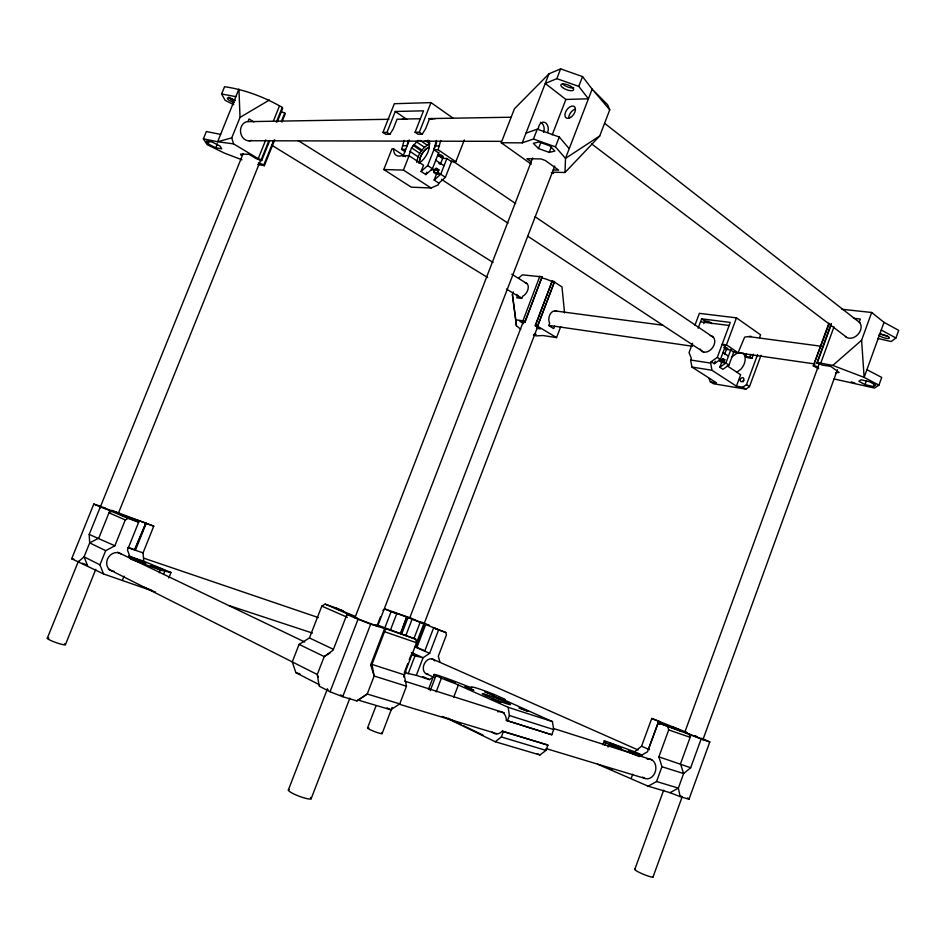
<?xml version="1.0" encoding="UTF-8"?>
<svg xmlns="http://www.w3.org/2000/svg" width="946" height="946" viewBox="0 0 946 946"><rect width="100%" height="100%" fill="white"/><g stroke="black" fill="none" stroke-linecap="round" stroke-linejoin="round"><path stroke-width="1.42" d="M551.305 172.692L553.505 173.485L553.635 172.207L564.999 172.503L565.507 158.36L592.137 89.125L582.547 76.591L560.611 68.869L548.987 73.823L514.447 108.766L501.226 142.763L531.309 164.178M513.394 291.924L512.401 294.49L515.783 319.819L525.136 321.084L525.065 322.113L519.886 321.368L523.623 323.603M525.065 322.113L542.07 276.894L522.393 274.86L518.81 277.84M536.488 328.333L540.367 328.912L535.353 325.897L535.448 324.88L552.369 280.655L554.439 282.074L537.565 326.228L556.544 337.616L560.706 326.701M537.565 326.228L554.533 281.447M416.772 162.44C417.635 154.624 422.708 147.008 430.004 143.827L425.274 140.623M408.483 156.965L411.498 147.777L418.061 140.292M725.156 354.561L724.246 353.839M552.369 280.655L535.353 325.897M405.125 151.727L401.601 149.397L404.167 140.386M408.223 140.398L407.087 145.79L403.043 145.755M438.708 153.004L433.824 149.704L436.461 140.446M433.824 149.704L438.093 149.74L440.741 140.457M753.442 354.194L751.904 358.345L747.624 357.706L745.826 356.5L746.453 353.78M751.904 358.345L750.119 357.127L750.746 354.407M834.112 378.956L874.423 388.061L878.952 385.128L881.719 377.442L866.914 369.661M877.521 338.396L891.215 341.518L895.945 338.006L898.7 330.367L884.025 322.35L871.68 312.476L841.881 309.271M878.952 385.128L864.124 377.383L861.605 340.253L871.68 312.476M884.025 322.35L864.124 377.383L832.776 365.428L817.427 362.531L816.812 363.039L822.653 365.168L830.623 366.327L839.126 372.452L835.555 372.665M865.034 384.62L858.85 381.238L861.037 379.772L869.492 381.699L875.7 385.117L873.43 386.559L865.034 384.62L866.501 380.552M873.43 386.559L874.411 383.84M634.861 869.208L663.678 790.182M684.916 731.956L819.425 363.169M820.572 363.678L833.994 326.855M602.85 744.715L604.317 740.753L605.499 742.705L609.058 744.348L639.2 756.563L647.478 751.81L658.109 722.803L690.982 735.03L680.505 763.8L683.627 773.556L678.341 788.113L680.174 796.627L688.995 799.24L709.796 741.96L701.944 738.412M667.722 726.812L668.716 729.922L658.877 756.835L661.952 766.733L683.627 773.556L690.675 767.738L701.152 738.956L690.982 735.03M653 877.072L682.22 796.674M702.878 739.843L837.411 369.744M649.5 749.575L648.495 749.244L658.723 721.337L651.747 718.44L641.554 746.205L634.565 751.751L604.317 740.753M658.747 724.34L660.024 721.644L659.055 724.293M597.565 764.191L648.187 786.197L656.548 781.526L661.952 766.733M818.728 368.727L813.3 365.936L828.921 323.142M813.3 365.936L829.051 323.946M816.812 363.039L831.203 323.567M817.427 362.531L831.357 324.348M708.992 378.435L710.34 381.794L713.343 383.709L745.826 389.173L749.492 386.595L761.033 355.258M631.218 778.31L632.72 774.23M733.848 351.865L728.952 365.085L722.898 369.307L719.811 367.285L725.878 363.051L730.998 349.24M745.826 389.173L742.835 387.221L736.426 386.157L740.635 374.734L727.202 365.865M604.506 745.389L605.499 742.705M608.065 747.044L609.058 744.348M759.555 337.604L760.572 334.837L736.485 317.856L699.366 313.351L694.943 325.211M742.835 387.221L746.5 384.632L757.58 354.584M736.426 386.157L711.912 370.253L710.683 363.11L711.226 361.656L717.305 357.375L730.277 322.42L701.636 318.849L698.136 328.215M711.226 361.656L714.348 363.702L715.259 361.254M725.57 345.574L720.426 359.445L714.348 363.702M751.041 336.279L744.668 337.107L738.093 352.752L726.469 344.876L736.485 317.856M719.811 367.285L721.621 362.401L719.788 361.195L724.057 361.845L728.952 365.085M719.232 359.74L722.271 360.663L723.016 358.617L724.802 359.811L724.057 361.845M724.683 354.123L726.717 348.636M722.815 362.105L723.56 360.071L724.802 359.811M692.543 343.244L689.043 352.61L691.301 358.262L690.639 360.024L691.916 367.06L716.477 382.811L710.34 381.794M703.789 323.674L704.782 321.001L701.636 318.849M445.921 717.754L495.255 741.747L539.953 754.991L545.972 750.391L547.911 745.176L546.906 744.703L502.361 731.116A11.423 8.147 -74.2 0 1 492.121 732.109M497.679 711.782A11.423 8.147 -74.2 0 1 506.382 720.403L551.79 734.77L553.717 729.579L552.405 721.585L502.421 699.118L504.23 699.602A16.65 0.875 21.2 0 0 503.461 698.562L494.214 694.506A16.65 0.875 21.2 0 0 478.853 688.783A33.382 1.774 21.3 0 0 472.066 687.789L466.863 686.075A34.316 1.892 21.2 0 0 439.393 675.799A17.075 0.934 21.2 0 0 434.592 674.924L442.184 678.483A17.075 0.934 21.2 0 0 454.766 683.426L508.179 707.312L552.405 721.585M495.255 741.747L501.345 736.969L503.367 731.601L502.361 731.116M507.387 720.864L509.397 715.507L508.179 707.312M453.749 697.107L458.443 684.727M424.73 651.155L433.623 627.848L438.613 629.729M407.773 663.56L404.332 672.571L416.323 675.361L423.063 657.707L429.661 653.319L438.589 629.906L433.623 627.848M554.581 326.216L553.682 328.581L548.739 325.59L549.638 323.225A7.757 5.57 -81.3 0 1 550.383 313.8A7.757 5.57 -81.3 0 1 557.17 311.471M428.455 689.445L434.155 674.486M430.205 690.71L435.94 675.657M436.177 691.893L441.404 678.14M400.489 633.276L406.709 617.04L392.022 611.755L396.764 613.623L390.462 630.036M400.868 633.583L406.709 617.04M401.719 633.95L407.963 617.655L407.111 617.3M522.937 320.848L539.906 276.102M367.568 727.923L376.011 705.882M409.831 617.667L523.41 321.356M525.136 321.084L542.07 276.894M405.893 635.405L412.125 619.157L445.803 632.496L446.453 634.849L438.294 656.264L440.02 662.33M564.999 172.503L599.717 135.976L609.744 109.807L607.699 104.84L592.137 89.125L609.744 109.807M413.97 638.526L420.19 622.267M409.251 659.705L410.73 655.85M319.63 684.869L295.885 672.677L292.267 661.904L299.078 644.392L309.448 637.947L321.817 606.114L325.093 604.116L350.647 615.243L346.945 614.427L333.098 650.221L324.23 656.571L317.277 674.522L319.18 686.157L330.048 691.751L342.712 696.705L356.831 700.891L358.238 700.123L390.804 709.784L399.744 703.871L406.484 686.217L404.179 674.794L423.82 623.781M382.101 733.635L392.117 707.419M403.729 677.064L405.834 671.542M424.305 623.26L537.718 326.63M429.661 653.319L414.987 646.887L415.98 647.218L424.801 624.135M415.98 647.218L416.938 647.407L425.735 624.384M408.128 673.848L414.987 655.874L423.063 657.707L411.333 652.492M342.712 696.705L370.678 624.159L385.637 628.865L371.967 664.411L374.143 676.023L367.225 694.033L358.238 700.123M599.717 135.976L565.507 158.36L555.456 146.867L559.263 136.993L537.281 129.164L526 133.15M578.763 86.393L556.827 78.66L545.263 83.461L565.874 99.46L588.424 98.786L578.763 86.393L582.547 76.591M377.856 623.674L380.422 617.017M311.139 798.779L349.878 698.136M377.489 626.453L554.77 165.988M406.484 686.217L374.143 676.023L370.69 664.849L384.49 628.96M384.774 628.049L391.1 611.589L384.88 608.999L382.988 610.359M516.894 294.407A7.757 4.907 -58.6 0 0 517.521 295.66L516.705 297.789L521.849 298.439L522.665 296.299A7.757 4.907 -58.6 0 0 528.14 288.625A7.757 4.907 -58.6 0 0 525.16 282.795M501.226 142.763L522.239 142.846L548.987 73.823M522.239 142.846L533.461 139.027L537.281 129.164M556.827 78.66L560.611 68.869M288.435 789.768L327.269 689.291M354.939 617.726L532.633 158.029M538.51 148.546L533.343 143.343L538.948 141.959L549.815 145.85L554.912 151.076L549.224 152.389L538.51 148.546L540.745 142.763M330.048 691.751L358.049 619.263L346.945 614.427M552.216 134.852L565.874 99.46M549.224 152.389L551.447 146.606M405.55 156.752L393.583 148.865L391.963 148.853L383.792 169.535L411.285 187.166L431.045 187.994L438.152 184.884L438.849 183.122L445.4 177.328L451.869 160.808M437.927 155.286L442.539 158.384L446.784 158.455L451.538 161.66L455.818 161.754L464.332 139.984M438.861 152.318L432.428 168.731L425.854 174.596L421.088 171.474L423.536 165.254L409.086 155.712L401.589 155.652A15.916 8.549 -58.5 0 1 393.583 148.865M421.088 171.474L427.663 165.574L436.65 142.704M425.854 174.596L426.788 172.207M446.725 158.916L440.73 174.23L436.496 174.099L433.717 172.267L434.687 169.795L438.152 170.741L438.92 169.902L436.201 168.092L435.231 170.576L431.743 169.618L430.998 170.469M438.849 183.122L434.167 180.047L436.496 174.099M440.328 164.308L443.012 157.474M433.717 172.267L437.182 173.224L438.152 170.741M437.182 173.224L438.92 169.902M403.031 156.244L409.405 140.103M435.148 118.723L429.59 118.64L425.7 128.55L422.235 134.202L417.978 134.214L415.069 132.239L423.512 110.824L395.262 111.486L386.985 132.393L382.953 132.416L394.328 103.717L430.998 102.606L453.311 118.345M383.792 169.535L403.434 170.079L409.086 155.712M415.069 132.239L419.326 132.215L430.998 102.606M159.366 572.72L160.406 570.107L170.99 572.507L168.814 577.947M163.682 574.104L164.71 571.514M170.99 572.507L143.721 561.191L143.047 552.89L153.76 526.142L146.181 523.41L135.408 550.276L134.639 549.922L145.85 523.103L119.196 514.092L138.66 522.18L127.462 550.064L130.891 559.157L160.406 570.107M65.428 644.687L95.794 569.326M118.427 513.158L260.86 159.649M269.752 140.528L261.664 160.631L261.191 159.744L268.759 140.954M276.327 122.152L282.275 107.395C264.608 97.202 244.967 89.622 224.569 86.725L221.612 93.997L225.113 100.311L233.768 104.687M277.308 121.774L282.712 108.376L282.275 107.395M155.345 591.96L103.54 573.938L99.957 564.833L105.68 550.655L114.88 545.771L125.274 519.933L128.183 518.408L138.66 522.18M274.766 139.819L264.36 165.668L263.887 164.805L273.772 140.268M281.447 121.183L284.746 113.012L280.655 111.533M281.884 122.129L285.172 113.969L284.746 113.012M122.495 580.075L124.068 576.161M134.639 549.922L145.317 524.439M103.54 573.938L71.671 558.755L93.796 504.064L100.844 506.358M78.057 562.03L84.064 556.816L89.681 542.898L89.208 534.431L100.335 506.914L93.796 504.064M47.3 638.219L78.293 561.534M99.874 508.12L243.217 153.429M128.183 518.408L109.878 510.592L98.774 538.132L89.681 542.898L105.68 550.655M261.191 159.744L258.223 158.656L265.791 139.866M273.359 121.088L279.318 106.319M208.108 143.875L206.323 141.037L212.282 142.101L220.016 146.027L221.719 148.841L215.783 147.765L208.108 143.875L209.161 141.285M238.806 89.302L217.639 141.77L203.378 138.826L206.346 131.518L220.631 134.403M215.783 147.765L217.355 143.887M258.223 158.656L233.556 143.875L231.746 137.844L240.024 117.41L238.948 89.302M382.953 132.416L385.85 134.332L389.87 134.32L393.276 128.822L397.072 119.184L406.709 119.314L395.262 111.486M434.167 180.047L440.73 174.23M731.412 357.257L736.437 353.638L739.169 352.834A12.487 9.247 -53.6 0 1 741.806 352.811M832.776 365.428L861.605 340.253M416.323 675.361L429.449 679.618L433.765 676.697M356.831 700.891L367.225 694.033L399.744 703.871M330.059 652.882L324.23 656.571L299.078 644.392M240.024 117.41L269.421 100.004M736.698 372.298L740.907 369.165A12.511 9.247 -53.7 0 0 745.129 357.718L744.455 355.128A12.511 9.247 -53.7 0 0 743.118 353.024M648.187 786.197L670.04 792.689L678.341 788.113L656.548 781.526M439.476 163.883L438.648 162.747M111.865 511.313L108.991 512.791L125.274 519.933M370.69 664.849L371.967 664.411L404.179 674.794M231.746 137.844L217.639 141.77L233.556 143.875M235.838 96.634L221.612 93.997M247.746 121.656L388.972 119.279M402.216 119.054L419.87 118.758M428.692 118.605L511.077 117.221M533.887 334.316L536.145 334.316M249.105 140.741L501.144 141.344M435.29 145.968L439.571 145.991M401.601 149.397L405.645 149.433M429.472 118.77L432.251 118.806M553.174 169.984L558.637 170.114L545.263 160.465L541.006 158.94L526.922 158.715L531.356 161.872M257.726 164.498L264.36 165.668M724.222 347.028L727.935 348.66L724.151 347.655M853.493 318.282L860.316 319.05L859.228 322.018A10.004 7.615 -47.3 0 1 857.821 334.6A10.004 7.615 -47.3 0 1 845.428 336.516M704.782 321.001L708.932 321.522L712.102 323.698M700.513 321.841L729.141 325.471M554.794 310.879L662.72 325.211M748.759 336.622L821.672 346.307M71.671 558.755L73.764 559.039M726.469 344.876L722.165 344.273L725.334 346.413M549.082 325.424L692.401 346.248M733.304 352.172L815.085 363.997M745.826 356.5L750.119 357.127M721.621 362.401L725.878 363.051M556.544 337.616L543.004 335.534L536.063 335.877L533.426 334.908M690.639 360.024L710.683 363.11M691.916 367.06L711.912 370.253M722.342 359.433L723.347 359.374L722.425 358.747M100.737 506.583L118.534 513.371L114.218 511.502M412.728 653.733L413.78 653.863L412.089 652.953M355.389 616.449L335.7 608.219L343.244 611.045L336.528 608.124L325.093 604.116M501.345 736.969L545.972 750.391M295.885 672.677L300.048 673.942M399.023 704.155L496.567 733.611M546.043 748.558L644.995 778.452M357.068 617.833C342.819 613.339 392.283 632.117 375.29 624.786M503.367 731.601L547.911 745.176M506.382 720.403L551.79 734.77M404.675 681.132L504.384 712.846M553.54 728.491L651.841 759.756M509.397 715.507L553.717 729.579M658.877 756.835L690.675 767.738M410.86 618.235C403.398 615.893 435.03 627.718 422.519 622.693M229.547 605.747L312.357 633.04M686.548 732.594C673.079 727.77 713.792 743.911 701.317 738.365M128.49 556.035L143.721 561.191M143.745 558.164L318.376 617.584M127.675 547.616L143.047 552.89M128.372 547.521L135.124 549.851M442.231 716.477L444.691 717.328M384.549 631.703L416.441 642.724L415.696 639.153L377.04 624.916M668.716 729.922L690.154 737.324L689.137 734.262M686.938 732.476L651.747 718.44M658.109 722.803L681.64 731.305L672.878 727.214L678.601 729.354M415.696 639.153L383.828 628.073L385.637 628.865M701.152 738.956L709.796 741.96M658.723 721.337L659.717 721.68M411.214 654.561L414.987 655.874M103.244 507.399L105.172 508.085M533.461 139.027L555.456 146.867M391.1 611.589L396.764 613.623M407.963 617.655L412.125 619.157M427.379 624.857L429.2 625.306L421.739 622.208M438.589 629.906L445.803 632.496M411.38 618.27L384.88 608.999M261.664 160.631L256.153 158.621L248.893 154.269L240.461 154.139L241.1 155.262M258.435 162.807L263.887 164.805M813.903 365.44L818.538 367.131M535.448 324.88L537.624 325.672M851.246 381.829L855.302 383.343M413.733 619.275L415.554 619.949M241.963 159.803L224.545 153.169L207.103 144.62L203.378 138.826M111.699 510.332L153.76 526.142M100.335 506.914L109.878 510.592M358.049 619.263L370.678 624.159M89.208 534.431L114.88 545.771M143.378 587.005L151.928 590.339M609.768 768.708L612.334 769.713M670.04 792.689L680.174 796.627M695.109 735.822L697.462 736.768M145.412 523.079L146.181 523.41M416.938 647.407L424.612 650.765M641.554 746.205L648.495 749.244M321.817 606.114L347.348 617.3M431.648 658.676L638.077 749.965M634.565 751.751L642.464 755.263M425.948 673.647L434.013 677.336M422.945 676.627L429.449 679.618M309.448 637.947L333.382 649.299M117.623 552.228L304.718 642.003M537.34 753.737L539.953 754.991M448.085 718.18L461.14 724.53M463.753 725.795L483.335 735.314M435.834 168.506L437.3 169.772L434.581 169.157M386.997 707.868L390.804 709.784M99.957 564.833L84.064 556.816L87.623 565.767M108.447 569.173L317.277 674.522L318.175 677.277M230.812 99.377L233.343 100.702M881.246 330.036L895.945 338.006M512.401 294.49L516.386 325.731L520.714 329.267M517.521 295.66L521.021 297.813M271.798 145.258L487.628 277.509M506.453 289.038L521.506 298.262M253.906 121.975L249.023 118.948L247.982 121.537A9.697 8.088 83.3 0 0 240.686 132.854A9.697 8.088 83.3 0 0 251.376 140.422M298.085 140.516L493.067 262.444M511.81 274.174L526.816 283.552M554.439 282.074L561.971 286.886L564.573 312.901M403.434 170.079L431.045 187.994M746.5 384.632L749.492 386.595M441.486 179.338L508.002 223.173M527.702 236.169L703.836 352.255M427.663 165.574L435.231 170.576M437.951 172.385L445.4 177.328M717.305 357.375L722.271 360.663M409.807 151.277L418.085 156.776M411.498 147.777L419.764 153.299M386.985 132.393L389.87 134.32M413.686 144.525L421.975 150.071M435.763 160.229L444.041 165.775M723.004 352.48L728.444 356.122M413.106 145.377L421.372 150.911M416.24 141.723L424.518 147.292M724.246 347.951L726.362 349.381L730.643 349.996L733.8 352.125M438.093 149.74L455.818 161.754M453.394 161.482L515.594 203.544M535.105 216.74L713.142 337.154M420.166 140.375L427.261 145.164M427.84 140.162L430.205 141.77M419.326 132.215L422.235 134.202M569.031 148.475L559.263 136.993M591.546 143.851L846.303 337.013M604.589 123.323L859.949 322.74M687.647 797.904L688.995 799.24M429.271 141.758L429.271 147.919L428.195 151.478A15.183 8.289 -58.3 0 1 418.877 163.291M515.783 319.819L516.386 325.731M419.575 161.707A10.914 6.019 -58.3 0 1 429.212 147.434M419.374 161.825A11.186 6.161 -58.3 0 1 423.311 151.821L425.227 149.787A11.186 6.161 -58.3 0 1 429.271 147.198M743.166 381.853A2.188 1.644 -53.8 0 1 743.899 380.375M710.257 335.558A9.117 6.598 -54.3 0 1 714.254 338.656L714.715 340.525A9.117 6.598 -54.3 0 1 708.956 351.025A9.117 6.598 -54.3 0 1 700.146 349.003M538.345 129.366A6.977 4.978 -88.7 0 1 544.482 122.282A6.977 4.978 -88.7 0 1 547.687 132.322M568.735 118.226A6.965 4.127 -54.3 0 1 575.038 109.192M540.414 122.341A6.953 4.967 -88.7 0 1 543.595 132.345M573.749 87.789A6.87 2.507 21.6 0 1 562.598 83.839M234.312 102.582A5.274 1.336 24.8 0 1 228.282 99.578A5.274 1.336 24.8 0 1 228.648 97.852A5.274 1.336 24.8 0 1 234.797 100.252M235.152 100.513A5.274 1.348 24.8 0 1 228.696 97.119M879.118 334.541A5.463 1.431 17 0 1 887.194 336.007A5.463 1.431 17 0 1 887.159 338.443A5.463 1.431 17 0 1 879.106 335.31M887.525 336.232A5.463 1.443 17 0 1 880.407 333.654M64.517 643.741A9.626 1.171 19.4 0 1 61.715 644.321A9.626 1.171 19.4 0 1 50.032 640.158A9.626 1.171 19.4 0 1 48.861 638.16M310.454 797.407A12.263 2.046 20.8 0 1 299.492 796.366A12.263 2.046 20.8 0 1 289.31 789.543M542.011 278.124A7.615 1.762 20.8 0 1 553.233 282.618M381.463 732.937A7.816 0.828 21.1 0 1 378.956 733.091A7.816 0.828 21.1 0 1 369.59 729.413A7.816 0.828 21.1 0 1 368.916 728.018M647.147 759.189A10.004 7.923 -77.2 0 1 655.507 770.978A10.004 7.923 -77.2 0 1 642.63 777.08M681.841 796.426A10.075 0.686 21.9 0 1 680.612 796.106M640.466 756.303A13.469 0.721 21.6 0 1 628.345 750.722A13.469 0.721 21.6 0 1 641.222 755.038M114.159 571.313A9.744 8.455 -57.1 0 1 107.43 559.252A9.744 8.455 -57.1 0 1 121.123 553.978M86.997 565.022A9.767 0.65 20.2 0 1 82.444 563.26M79.251 561.818A9.767 0.65 20.2 0 1 78.447 561.356M129.105 556.366A13.114 0.686 20.4 0 1 145.885 563.26A13.114 0.686 20.4 0 1 129.732 557.974M428.219 674.202A8.029 5.842 -66.4 0 1 424.387 663.678A8.029 5.842 -66.4 0 1 434.77 660.935M343.315 695.996A12.416 1.123 20.9 0 1 340.371 694.967M328.037 689.575A12.416 1.123 20.9 0 1 327.257 688.972M653.059 876.741A9.945 1.242 22.6 0 1 642.452 873.879A9.945 1.242 22.6 0 1 635.558 869.161M527.892 711.321L519.212 707.951L527.892 711.321M500.611 702.476L491.778 699.047L500.611 702.476M500.86 699.153L492.381 695.866L500.86 699.153M494.368 695.464L484.813 691.751L494.368 695.464M473.662 690.273L465.03 686.914L473.662 690.273M454.955 682.539L445.176 678.743L454.955 682.539M164.651 570.213L160.205 569.598L150.438 565.814L155.014 566.477L164.651 570.213M619.914 746.973L609.815 743.059L611.282 744.762L621.522 748.735L619.914 746.973M438.932 155.676A2.72 0.769 22.6 0 0 443.106 156.823A2.72 0.769 22.6 0 0 439.866 154.624A2.72 0.769 22.6 0 0 438.932 155.676M742.232 381.522A2.199 1.644 -53.9 0 0 743.497 378.057A2.199 1.644 -53.9 0 0 740.316 379.37A2.199 1.644 -53.9 0 0 742.232 381.522M570.509 117.458A6.989 4.115 -54.4 0 0 574.589 106.78A6.989 4.115 -54.4 0 0 565.483 112.29A6.989 4.115 -54.4 0 0 570.509 117.458M562.468 87.47A6.87 2.495 21.6 0 0 573.394 90.177A6.87 2.495 21.6 0 0 565.885 84.253A6.87 2.495 21.6 0 0 562.468 87.47M486.386 695.854A15.254 0.84 21.3 0 0 510.166 704.675A15.254 0.84 21.3 0 0 492.712 696.812A15.254 0.84 21.3 0 0 486.386 695.854"/></g></svg>
